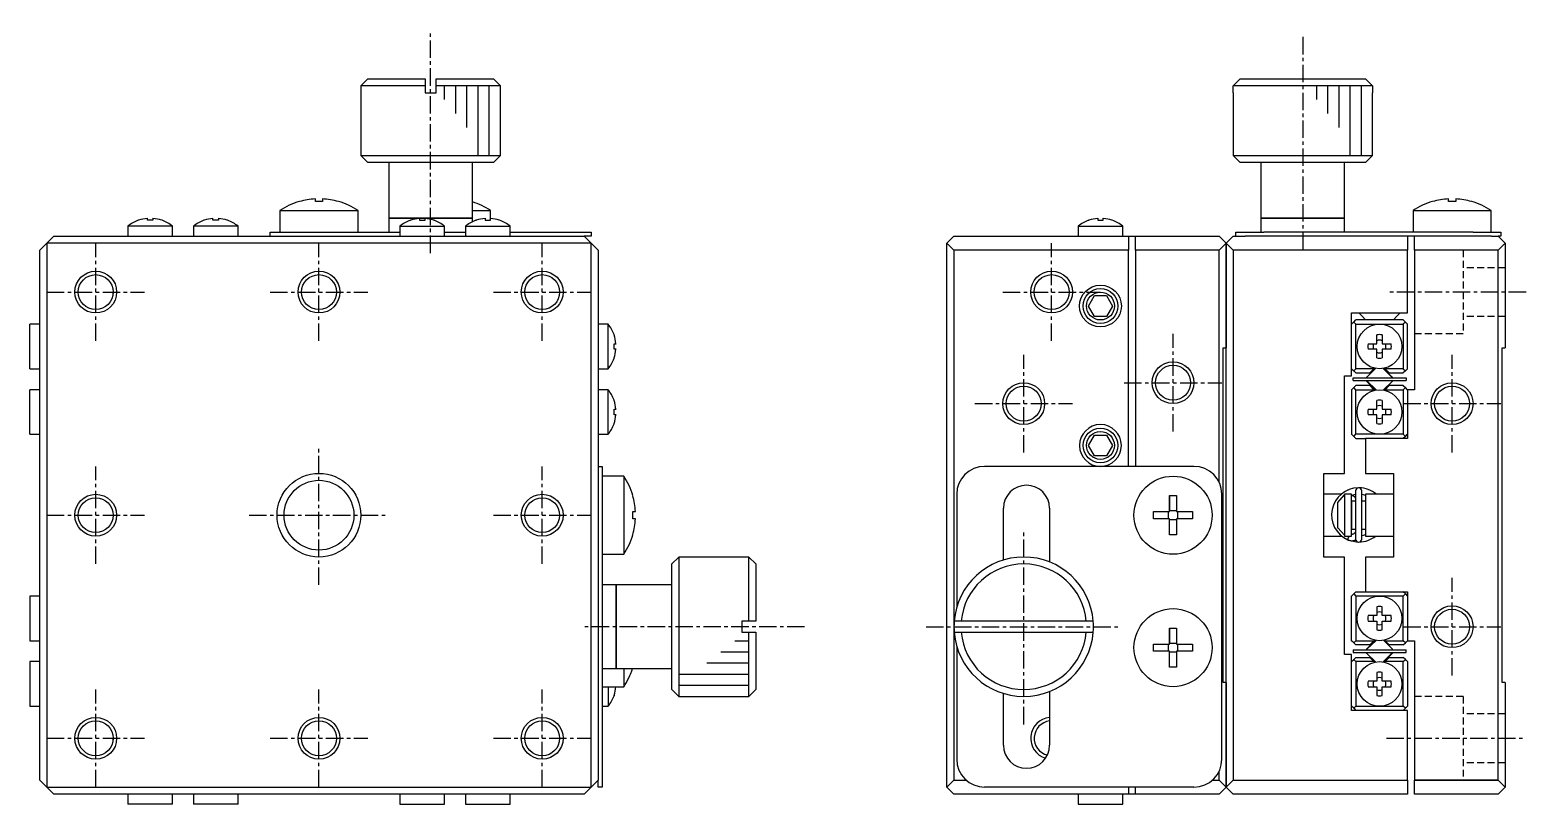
# Model space of a CAD drawing. Extents: x 10 to 303, y 10 to 194.
# Drawn here: x 128.8 to 236, y 86.3 to 141.8 of the extents above; entities that cross this region are included whole.
import ezdxf

# ---------------------------------------------------------------- set-up
doc = ezdxf.new("R2010")
doc.units = 0
doc.linetypes.add('CENTER', pattern=[2, 1.25, -0.25, 0.25, -0.25])
doc.linetypes.add('DASHED', pattern=[0.75, 0.5, -0.25])
doc.layers.get('0').update_dxf_attribs({"linetype": 'CONTINUOUS'})
doc.layers.add('CENTER', color=1, linetype='CENTER')

msp = doc.modelspace()

# ---------------------------------------------------------------- linework, layer by layer
at = {"color": 7, "linetype": 'CONTINUOUS'}
for p, q in [((152.99, 138.29), (152.49, 137.79)), ((157.09, 137.79), (152.49, 137.79)), ((152.49, 137.79), (152.49, 132.79)), ((152.99, 138.29), (157.09, 138.29)), ((152.99, 138.29), (157.09, 138.29)), ((157.09, 138.29), (157.09, 137.79)), ((157.09, 137.79), (157.09, 137.29)), ((157.09, 137.29), (157.89, 137.29)), ((157.09, 137.29), (157.89, 137.29)), ((157.89, 138.29), (161.99, 138.29)), ((157.89, 138.29), (161.99, 138.29)), ((157.89, 137.79), (157.89, 138.29)), ((162.49, 137.79), (157.89, 137.79)), ((157.89, 137.29), (157.89, 137.79)), ((162.49, 137.79), (161.99, 138.29)), ((162.49, 132.79), (162.49, 137.79)), ((215, 137.29), (215.02, 137.29)), ((215, 137.29), (215, 132.79)), ((215.02, 137.79), (215.52, 138.29)), ((215.02, 137.29), (215.02, 137.79)), ((224.99, 137.79), (215.02, 137.79)), ((215.52, 138.29), (224.49, 138.29)), ((224.49, 138.29), (224.99, 137.79)), ((224.99, 137.79), (224.99, 137.29)), ((224.99, 137.29), (225, 137.29)), ((225, 132.79), (225, 137.29)), ((152.49, 132.79), (162.49, 132.79)), ((152.49, 132.79), (152.99, 132.29)), ((161.99, 132.29), (152.99, 132.29)), ((154.49, 132.29), (154.49, 128.29)), ((160.49, 128.29), (160.49, 132.29)), ((161.99, 132.29), (162.49, 132.79)), ((215, 132.79), (225, 132.79)), ((215, 132.79), (215.5, 132.29)), ((224.5, 132.29), (215.5, 132.29)), ((217, 132.29), (217, 128.29)), ((223, 128.29), (223, 132.29)), ((224.5, 132.29), (225, 132.79)), ((146.69, 128.83), (152.29, 128.83)), ((146.69, 128.83), (146.69, 127.29)), ((148.1, 129.49), (148.09, 129.49)), ((148.1, 129.49), (148.09, 129.49)), ((149.23, 129.49), (149.23, 129.68)), ((149.75, 129.49), (149.23, 129.49)), ((149.75, 129.68), (149.75, 129.49)), ((150.9, 129.49), (150.89, 129.49)), ((150.9, 129.49), (150.89, 129.49)), ((152.29, 127.29), (152.29, 128.83)), ((160.49, 128.83), (161.79, 128.83)), ((161.79, 128.28), (161.79, 128.83)), ((227.9, 128.83), (233.5, 128.83)), ((227.9, 128.83), (227.9, 127.29)), ((229.3, 129.49), (229.3, 129.49)), ((230.44, 129.49), (230.44, 129.68)), ((230.96, 129.49), (230.44, 129.49)), ((230.96, 129.68), (230.96, 129.49)), ((232.11, 129.49), (232.1, 129.49)), ((233.5, 127.29), (233.5, 128.83)), ((137.39, 127.71), (135.79, 127.71)), ((135.79, 127.71), (135.79, 126.99)), ((136.57, 128.14), (136.54, 128.14)), ((137.19, 128.14), (137.19, 128.28)), ((137.59, 128.14), (137.19, 128.14)), ((138.99, 127.71), (137.39, 127.71)), ((137.59, 128.28), (137.59, 128.14)), ((138.24, 128.14), (138.22, 128.14)), ((138.99, 126.99), (138.99, 127.71)), ((143.69, 127.71), (140.49, 127.71)), ((140.49, 127.71), (140.49, 126.99)), ((141.27, 128.14), (141.24, 128.14)), ((141.89, 128.14), (141.89, 128.28)), ((142.29, 128.14), (141.89, 128.14)), ((142.29, 128.28), (142.29, 128.14)), ((142.94, 128.14), (142.92, 128.14)), ((143.69, 126.99), (143.69, 127.71)), ((154.49, 128.29), (156.64, 128.29)), ((160.49, 128.29), (154.49, 128.29)), ((154.49, 128.29), (154.49, 127.29)), ((155.29, 127.71), (158.49, 127.71)), ((155.29, 127.71), (155.29, 126.99)), ((156.04, 128.14), (156.07, 128.14)), ((156.64, 128.29), (157.1, 128.29)), ((156.69, 128.28), (156.69, 128.14)), ((156.69, 128.14), (157.09, 128.14)), ((157.09, 128.14), (157.09, 128.28)), ((157.1, 128.29), (160.49, 128.29)), ((157.72, 128.14), (157.74, 128.14)), ((158.49, 126.99), (158.49, 127.71)), ((159.99, 127.71), (161.59, 127.71)), ((159.99, 127.71), (159.99, 126.99)), ((160.49, 128.04), (160.49, 128.29)), ((160.74, 128.14), (160.77, 128.14)), ((161.39, 128.28), (161.39, 128.14)), ((161.39, 128.14), (161.79, 128.14)), ((161.59, 127.71), (163.19, 127.71)), ((161.79, 128.14), (161.79, 128.28)), ((162.42, 128.14), (162.44, 128.14)), ((163.19, 126.99), (163.19, 127.71)), ((203.9, 127.71), (207.1, 127.71)), ((203.9, 127.71), (203.9, 126.99)), ((204.65, 128.14), (204.68, 128.14)), ((205.3, 128.28), (205.3, 128.14)), ((205.3, 128.14), (205.7, 128.14)), ((205.7, 128.14), (205.7, 128.28)), ((206.33, 128.14), (206.35, 128.14)), ((207.1, 126.99), (207.1, 127.71)), ((217, 128.29), (223, 128.29)), ((223, 128.29), (217, 128.29)), ((217, 128.29), (217, 127.29)), ((223, 127.29), (223, 128.29)), ((129.99, 126.49), (130.49, 126.99)), ((130.49, 126.99), (168.49, 126.99)), ((145.99, 126.99), (145.99, 127.29)), ((145.99, 127.29), (147.99, 127.29)), ((147.99, 127.29), (155.29, 127.29)), ((158.49, 127.29), (159.99, 127.29)), ((163.19, 127.29), (166.99, 127.29)), ((166.99, 127.29), (168.99, 127.29)), ((168.49, 126.99), (168.99, 126.49)), ((168.99, 126.99), (168.49, 126.99)), ((168.99, 127.29), (168.99, 126.99)), ((195, 126.99), (194.5, 126.49)), ((195, 126.99), (207.5, 126.99)), ((207.5, 126.99), (207.5, 125.99)), ((207.5, 126.99), (208, 126.99)), ((208, 126.99), (214, 126.99)), ((208, 125.99), (208, 126.99)), ((214, 126.99), (214.5, 126.49)), ((215, 126.99), (214.5, 126.49)), ((215, 126.99), (215.88, 126.99)), ((215.2, 126.99), (215.2, 127.29)), ((215.2, 127.29), (217.2, 127.29)), ((217.2, 126.99), (215.88, 126.99)), ((232.2, 127.29), (217.2, 127.29)), ((232.2, 126.99), (217.2, 126.99)), ((227.5, 126.99), (227.5, 125.99)), ((228, 125.99), (228, 126.99)), ((232.2, 127.29), (234.2, 127.29)), ((233.53, 126.99), (232.2, 126.99)), ((233.53, 126.99), (234, 126.99)), ((234.2, 126.99), (234, 126.99)), ((234, 126.99), (234.5, 126.49)), ((234.2, 127.29), (234.2, 126.99)), ((129.49, 125.99), (129.99, 126.49)), ((129.49, 87.99), (129.49, 125.99)), ((168.99, 126.49), (129.99, 126.49)), ((129.99, 126.49), (129.99, 87.49)), ((168.99, 87.49), (168.99, 126.49)), ((168.99, 126.49), (169.49, 125.99)), ((169.49, 125.99), (169.49, 87.99)), ((194.5, 87.49), (194.5, 126.49)), ((194.5, 126.49), (195, 125.99)), ((195, 125.99), (195, 98.99)), ((207.5, 125.99), (195, 125.99)), ((207.5, 110.49), (207.5, 125.99)), ((214, 125.99), (208, 125.99)), ((208, 125.99), (208, 110.49)), ((214.5, 126.49), (214, 125.99)), ((214, 109.36), (214, 125.99)), ((214.5, 126.49), (214.5, 118.99)), ((214.5, 118.99), (214.5, 126.49)), ((214.5, 126.49), (215, 125.99)), ((215, 125.99), (215, 87.99)), ((227.5, 125.99), (215, 125.99)), ((227.5, 121.49), (227.5, 125.99)), ((228, 125.99), (228, 115.99)), ((234, 125.99), (228, 125.99)), ((234, 125.99), (228, 125.99)), ((234.5, 126.49), (234, 125.99)), ((234, 87.99), (234, 125.99)), ((234.5, 126.49), (234.5, 118.99)), ((204.64, 121.99), (205.07, 122.74)), ((205.07, 122.74), (205.94, 122.74)), ((205.94, 122.74), (206.37, 121.99)), ((205.07, 121.24), (204.64, 121.99)), ((205.94, 121.24), (205.07, 121.24)), ((206.37, 121.99), (205.94, 121.24)), ((223.5, 121.49), (227.5, 121.49)), ((223.5, 116.99), (223.5, 121.49)), ((224.02, 121.49), (224.25, 121.26)), ((224.25, 121.26), (224.5, 121.01)), ((226.5, 121.01), (226.75, 121.26)), ((226.75, 121.26), (226.98, 121.49)), ((128.77, 119.09), (128.77, 120.69)), ((129.49, 120.69), (128.77, 120.69)), ((170.22, 120.69), (169.49, 120.69)), ((170.22, 119.09), (170.22, 120.69)), ((223.65, 120.84), (223.5, 120.69)), ((223.65, 120.84), (223.8, 120.99)), ((223.8, 120.69), (223.65, 120.84)), ((227.2, 120.99), (223.8, 120.99)), ((223.8, 117.49), (223.8, 120.69)), ((223.8, 120.69), (225.5, 120.69)), ((225.5, 121.01), (224.5, 121.01)), ((226.5, 121.01), (225.5, 121.01)), ((225.5, 120.69), (227.2, 120.69)), ((227.2, 120.99), (227.35, 120.84)), ((227.35, 120.84), (227.2, 120.69)), ((227.2, 120.69), (227.2, 117.49)), ((227.5, 120.69), (227.35, 120.84)), ((227.5, 117.49), (227.5, 120.69)), ((128.77, 117.49), (128.77, 119.09)), ((170.22, 117.49), (170.22, 119.09)), ((170.65, 119.92), (170.65, 119.94)), ((170.65, 119.29), (170.78, 119.29)), ((170.65, 118.89), (170.65, 119.29)), ((224.68, 119.29), (225.3, 119.29)), ((225.3, 119.29), (225.3, 119.92)), ((225.7, 119.92), (225.7, 119.29)), ((225.7, 119.29), (226.33, 119.29)), ((170.78, 118.89), (170.65, 118.89)), ((170.65, 118.24), (170.65, 118.27)), ((214.3, 118.99), (214.5, 118.99)), ((214.3, 94.99), (214.3, 118.99)), ((214.5, 94.99), (214.5, 118.99)), ((225.3, 118.89), (224.68, 118.89)), ((225.3, 118.27), (225.3, 118.89)), ((225.7, 118.89), (225.7, 118.27)), ((226.33, 118.89), (225.7, 118.89)), ((234.3, 118.99), (234.5, 118.99)), ((234.3, 94.99), (234.3, 118.99)), ((128.77, 117.49), (129.49, 117.49)), ((169.49, 117.49), (170.22, 117.49)), ((223, 116.99), (223.5, 116.99)), ((223, 109.99), (223, 116.99)), ((223.5, 117.49), (223.65, 117.34)), ((223.65, 117.34), (223.8, 117.49)), ((223.8, 117.19), (223.65, 117.34)), ((225.1, 117.49), (223.8, 117.49)), ((223.8, 117.19), (224.8, 117.19)), ((225.22, 117.52), (224.6, 116.9)), ((225.1, 117.49), (224.8, 117.19)), ((225.14, 117.53), (225.1, 117.49)), ((226.02, 117.25), (225.76, 117.51)), ((226.4, 116.9), (225.79, 117.52)), ((225.9, 117.49), (225.86, 117.53)), ((227.2, 117.49), (225.9, 117.49)), ((226.2, 117.19), (225.9, 117.49)), ((226.4, 116.87), (226.02, 117.25)), ((226.2, 117.19), (227.2, 117.19)), ((227.2, 117.49), (227.35, 117.34)), ((227.35, 117.34), (227.2, 117.19)), ((227.35, 117.34), (227.5, 117.49)), ((128.77, 112.79), (128.77, 115.99)), ((129.49, 115.99), (128.77, 115.99)), ((170.22, 115.99), (169.49, 115.99)), ((170.22, 112.79), (170.22, 115.99)), ((223.65, 116.14), (223.5, 115.99)), ((223.5, 115.99), (223.5, 112.79)), ((223.6, 116.84), (227.4, 116.84)), ((223.6, 116.64), (223.6, 116.84)), ((223.6, 116.64), (227.4, 116.64)), ((223.65, 116.14), (223.8, 116.29)), ((223.8, 115.99), (223.65, 116.14)), ((224.8, 116.29), (223.8, 116.29)), ((223.8, 112.79), (223.8, 115.99)), ((223.8, 115.99), (225.1, 115.99)), ((224.6, 116.62), (225.25, 115.97)), ((224.6, 116.58), (225.22, 115.97)), ((224.8, 116.29), (225.1, 115.99)), ((225.1, 115.99), (225.14, 115.95)), ((225.79, 115.97), (226.4, 116.58)), ((225.86, 115.95), (225.9, 115.99)), ((225.9, 115.99), (226.2, 116.29)), ((225.9, 115.99), (227.2, 115.99)), ((227.2, 116.29), (226.2, 116.29)), ((227.2, 116.29), (227.35, 116.14)), ((227.35, 116.14), (227.2, 115.99)), ((227.2, 115.99), (227.2, 112.79)), ((227.5, 115.99), (227.35, 116.14)), ((227.4, 116.84), (227.4, 116.64)), ((227.5, 115.99), (227.5, 112.49)), ((228, 115.99), (227.5, 115.99)), ((170.65, 115.22), (170.65, 115.24)), ((225.3, 114.59), (225.3, 115.22)), ((225.7, 115.22), (225.7, 114.59)), ((170.65, 114.59), (170.78, 114.59)), ((170.65, 114.19), (170.65, 114.59)), ((170.78, 114.19), (170.65, 114.19)), ((224.68, 114.59), (225.3, 114.59)), ((225.3, 114.19), (224.68, 114.19)), ((225.3, 113.57), (225.3, 114.19)), ((225.7, 114.59), (226.33, 114.59)), ((225.7, 114.19), (225.7, 113.57)), ((226.33, 114.19), (225.7, 114.19)), ((128.77, 112.79), (129.49, 112.79)), ((169.49, 112.79), (170.22, 112.79)), ((170.65, 113.54), (170.65, 113.57)), ((204.64, 111.99), (205.07, 112.74)), ((205.07, 112.74), (205.94, 112.74)), ((205.94, 112.74), (206.37, 111.99)), ((223.5, 112.79), (223.65, 112.64)), ((223.65, 112.64), (223.8, 112.79)), ((223.8, 112.49), (223.65, 112.64)), ((225.5, 112.79), (223.8, 112.79)), ((227.2, 112.79), (225.5, 112.79)), ((227.2, 112.79), (227.35, 112.64)), ((227.35, 112.64), (227.2, 112.49)), ((227.35, 112.64), (227.5, 112.79)), ((205.07, 111.24), (204.64, 111.99)), ((206.37, 111.99), (205.94, 111.24)), ((223.8, 112.49), (224.5, 112.49)), ((227.5, 112.49), (224.5, 112.49)), ((224.5, 112.49), (224.5, 109.99)), ((169.49, 110.49), (169.79, 110.49)), ((169.79, 110.49), (169.79, 108.49)), ((212.2, 110.49), (197.2, 110.49)), ((205.94, 111.24), (205.07, 111.24)), ((171.34, 109.79), (169.79, 109.79)), ((171.34, 109.79), (171.34, 104.19)), ((221.5, 109.99), (223, 109.99)), ((221.5, 103.99), (221.5, 109.99)), ((224.5, 109.99), (226.5, 109.99)), ((226.5, 109.99), (226.5, 108.07)), ((169.79, 108.49), (169.79, 89.49)), ((171.99, 108.39), (171.99, 108.39)), ((171.99, 108.39), (171.99, 108.39)), ((195.2, 108.49), (195.2, 100.39)), ((210.44, 108.39), (210.96, 108.39)), ((210.44, 107.25), (210.44, 108.39)), ((210.44, 108.39), (210.44, 107.32)), ((210.96, 108.39), (210.96, 107.25)), ((214.2, 89.49), (214.2, 108.49)), ((222.74, 108.49), (221.5, 108.49)), ((222.5, 107.91), (223, 108.44)), ((223, 108.49), (223, 108.44)), ((223.5, 108.49), (223, 108.49)), ((223, 108.44), (223, 105.55)), ((223.23, 108.79), (223.21, 108.79)), ((223.22, 108.79), (223.22, 108.79)), ((223.29, 108.82), (223.23, 108.79)), ((223.5, 105.49), (223.5, 108.49)), ((223.5, 107.99), (223.5, 108.49)), ((223.5, 108.42), (223.78, 108.49)), ((223.5, 108.4), (223.51, 108.4)), ((223.51, 108.4), (223.53, 108.4)), ((223.53, 108.4), (223.54, 108.4)), ((223.54, 108.4), (223.55, 108.4)), ((223.55, 108.4), (223.57, 108.4)), ((223.57, 108.4), (223.58, 108.4)), ((223.58, 108.4), (223.59, 108.39)), ((223.59, 108.39), (223.61, 108.39)), ((223.61, 108.39), (223.62, 108.38)), ((223.62, 108.38), (223.63, 108.38)), ((223.63, 108.38), (223.64, 108.37)), ((223.64, 108.37), (223.65, 108.36)), ((223.65, 108.36), (223.67, 108.36)), ((223.67, 108.36), (223.68, 108.35)), ((223.68, 108.35), (223.69, 108.34)), ((223.69, 108.34), (223.7, 108.33)), ((223.7, 108.33), (223.71, 108.32)), ((223.71, 108.32), (223.72, 108.31)), ((223.72, 108.31), (223.72, 108.3)), ((223.78, 108.73), (223.78, 105.28)), ((224.23, 105.28), (224.23, 108.73)), ((224.23, 108.49), (224.5, 108.42)), ((224.5, 108.49), (224.5, 105.49)), ((226.5, 108.49), (224.5, 108.49)), ((171.99, 107.25), (172.18, 107.25)), ((171.99, 106.73), (171.99, 107.25)), ((198.55, 103.78), (198.55, 107.49)), ((201.85, 107.49), (201.85, 103.64)), ((209.3, 107.25), (210.44, 107.25)), ((209.3, 106.73), (209.3, 107.25)), ((210.37, 106.73), (210.37, 107.25)), ((210.44, 107.25), (210.44, 107.32)), ((210.44, 107.32), (210.96, 107.32)), ((210.96, 107.25), (212.1, 107.25)), ((211.03, 107.25), (211.03, 106.73)), ((212.1, 107.25), (212.1, 106.73)), ((222.5, 106.08), (222.5, 107.91)), ((223.5, 105.99), (223.5, 107.99)), ((223.5, 107.99), (223.5, 105.99)), ((223.78, 107.99), (223.5, 107.99)), ((223.72, 108.3), (223.73, 108.29)), ((223.73, 108.29), (223.74, 108.28)), ((223.74, 108.28), (223.75, 108.27)), ((223.75, 108.27), (223.75, 108.25)), ((223.75, 108.25), (223.76, 108.24)), ((223.76, 108.24), (223.76, 108.23)), ((223.76, 108.23), (223.77, 108.22)), ((223.77, 108.22), (223.77, 108.2)), ((223.77, 108.2), (223.78, 108.19)), ((223.78, 108.19), (223.78, 108.18)), ((223.78, 108.18), (223.78, 108.16)), ((223.78, 108.16), (223.78, 108.15)), ((223.78, 108.15), (223.78, 108.14)), ((223.78, 108.14), (223.78, 108.13)), ((224.5, 107.99), (224.23, 107.99)), ((226.5, 108.07), (226.5, 105.92)), ((172.18, 106.73), (171.99, 106.73)), ((210.44, 106.73), (209.3, 106.73)), ((210.44, 105.59), (210.44, 106.73)), ((210.44, 106.66), (210.44, 106.73)), ((210.44, 105.59), (210.44, 106.66)), ((210.96, 106.66), (210.44, 106.66)), ((210.96, 106.73), (210.96, 105.59)), ((212.1, 106.73), (210.96, 106.73)), ((171.99, 105.59), (171.99, 105.59)), ((171.99, 105.59), (171.99, 105.59)), ((210.96, 105.59), (210.44, 105.59)), ((221.5, 105.49), (222.78, 105.49)), ((223, 105.55), (222.5, 106.08)), ((222.5, 106.07), (222.5, 106.08)), ((222.78, 105.49), (222.78, 105.49)), ((222.78, 105.49), (222.78, 105.49)), ((223, 105.55), (223, 105.49)), ((223, 105.49), (223.5, 105.49)), ((223.19, 105.24), (223.22, 105.22)), ((223.22, 105.23), (223.3, 105.49)), ((223.23, 105.26), (223.22, 105.25)), ((223.22, 105.25), (223.22, 105.25)), ((223.22, 105.25), (223.22, 105.24)), ((223.22, 105.24), (223.22, 105.23)), ((223.22, 105.23), (223.22, 105.22)), ((223.22, 105.23), (223.22, 105.23)), ((223.22, 105.22), (223.23, 105.22)), ((223.24, 105.3), (223.23, 105.29)), ((223.23, 105.29), (223.23, 105.28)), ((223.23, 105.28), (223.23, 105.26)), ((223.23, 105.22), (223.23, 105.22)), ((223.23, 105.22), (223.26, 105.21)), ((223.25, 105.34), (223.24, 105.33)), ((223.24, 105.33), (223.24, 105.31)), ((223.24, 105.31), (223.24, 105.3)), ((223.26, 105.36), (223.25, 105.34)), ((223.27, 105.39), (223.26, 105.38)), ((223.26, 105.38), (223.26, 105.36)), ((223.26, 105.21), (223.29, 105.2)), ((223.28, 105.43), (223.27, 105.41)), ((223.27, 105.41), (223.27, 105.39)), ((223.29, 105.44), (223.28, 105.43)), ((223.28, 105.2), (223.98, 105.06)), ((223.3, 105.46), (223.29, 105.44)), ((223.29, 105.2), (223.33, 105.19)), ((223.31, 105.49), (223.3, 105.48)), ((223.3, 105.48), (223.3, 105.46)), ((223.33, 105.19), (223.36, 105.18)), ((223.36, 105.18), (223.4, 105.17)), ((223.4, 105.17), (223.43, 105.17)), ((223.43, 105.17), (223.47, 105.16)), ((223.47, 105.16), (223.5, 105.16)), ((223.5, 105.49), (223.5, 105.99)), ((223.5, 105.99), (223.78, 105.99)), ((223.51, 105.61), (223.5, 105.61)), ((223.5, 105.16), (223.54, 105.16)), ((223.52, 105.61), (223.51, 105.61)), ((223.54, 105.61), (223.52, 105.61)), ((223.55, 105.61), (223.54, 105.61)), ((223.54, 105.16), (223.57, 105.16)), ((223.56, 105.62), (223.55, 105.61)), ((223.58, 105.62), (223.56, 105.62)), ((223.57, 105.16), (223.61, 105.17)), ((223.59, 105.62), (223.58, 105.62)), ((223.6, 105.63), (223.59, 105.62)), ((223.61, 105.63), (223.6, 105.63)), ((223.63, 105.64), (223.61, 105.63)), ((223.61, 105.17), (223.64, 105.17)), ((223.64, 105.64), (223.63, 105.64)), ((223.65, 105.65), (223.64, 105.64)), ((223.64, 105.17), (223.68, 105.18)), ((223.66, 105.66), (223.65, 105.65)), ((223.67, 105.67), (223.66, 105.66)), ((223.68, 105.67), (223.67, 105.67)), ((223.69, 105.68), (223.68, 105.67)), ((223.68, 105.18), (223.71, 105.19)), ((223.7, 105.69), (223.69, 105.68)), ((223.71, 105.7), (223.7, 105.69)), ((223.72, 105.71), (223.71, 105.7)), ((223.71, 105.19), (223.75, 105.2)), ((223.73, 105.72), (223.72, 105.71)), ((223.74, 105.73), (223.73, 105.72)), ((223.75, 105.76), (223.74, 105.75)), ((223.74, 105.75), (223.74, 105.73)), ((223.76, 105.77), (223.75, 105.76)), ((223.75, 105.2), (223.78, 105.21)), ((223.77, 105.79), (223.76, 105.78)), ((223.76, 105.78), (223.76, 105.77)), ((223.78, 105.83), (223.77, 105.82)), ((223.77, 105.82), (223.77, 105.81)), ((223.77, 105.81), (223.77, 105.79)), ((223.78, 105.89), (223.78, 105.87)), ((223.78, 105.87), (223.78, 105.86)), ((223.78, 105.86), (223.78, 105.85)), ((223.78, 105.85), (223.78, 105.83)), ((223.78, 105.21), (223.79, 105.22)), ((224.23, 105.99), (224.5, 105.99)), ((224.5, 105.59), (224.23, 105.52)), ((224.5, 105.49), (226.5, 105.49)), ((226.5, 105.92), (226.5, 103.99)), ((169.79, 104.19), (171.34, 104.19)), ((175.29, 103.99), (174.79, 103.49)), ((174.79, 94.49), (174.79, 103.49)), ((175.29, 103.99), (175.29, 93.99)), ((180.29, 103.99), (175.29, 103.99)), ((180.29, 99.39), (180.29, 103.99)), ((180.79, 103.49), (180.29, 103.99)), ((180.79, 103.49), (180.79, 99.39)), ((180.79, 103.49), (180.79, 99.39)), ((223, 103.99), (221.5, 103.99)), ((223, 96.99), (223, 103.99)), ((224.5, 103.99), (224.5, 101.49)), ((226.5, 103.99), (224.5, 103.99)), ((170.79, 101.99), (169.79, 101.99)), ((170.79, 101.99), (170.79, 95.99)), ((170.79, 95.99), (170.79, 101.99)), ((174.79, 101.99), (170.79, 101.99)), ((128.77, 101.19), (128.77, 97.99)), ((129.49, 101.19), (128.77, 101.19)), ((223.5, 101.19), (223.65, 101.34)), ((223.5, 97.99), (223.5, 101.19)), ((223.8, 101.49), (223.65, 101.34)), ((223.65, 101.34), (223.8, 101.19)), ((223.8, 101.49), (224.5, 101.49)), ((223.8, 101.19), (223.8, 97.99)), ((225.5, 101.19), (223.8, 101.19)), ((224.5, 101.49), (227.5, 101.49)), ((227.2, 101.19), (225.5, 101.19)), ((227.35, 101.34), (227.2, 101.49)), ((227.2, 101.19), (227.35, 101.34)), ((227.2, 97.99), (227.2, 101.19)), ((227.35, 101.34), (227.5, 101.19)), ((227.5, 101.49), (227.5, 97.99)), ((225.3, 99.79), (224.68, 99.79)), ((225.3, 100.42), (225.3, 99.79)), ((225.7, 99.79), (225.7, 100.42)), ((226.33, 99.79), (225.7, 99.79)), ((179.79, 99.39), (179.79, 98.59)), ((180.29, 99.39), (179.79, 99.39)), ((179.79, 99.39), (179.79, 98.59)), ((180.79, 99.39), (180.29, 99.39)), ((195, 98.99), (195, 87.99)), ((195.52, 99.39), (195.02, 99.39)), ((204.49, 99.39), (195.52, 99.39)), ((204.99, 99.39), (204.49, 99.39)), ((210.44, 98.89), (210.96, 98.89)), ((210.44, 97.75), (210.44, 98.89)), ((210.44, 98.89), (210.44, 97.82)), ((210.96, 98.89), (210.96, 97.75)), ((224.68, 99.39), (225.3, 99.39)), ((225.3, 99.39), (225.3, 98.77)), ((225.7, 98.77), (225.7, 99.39)), ((225.7, 99.39), (226.33, 99.39)), ((128.77, 97.99), (129.49, 97.99)), ((179.79, 98.59), (180.29, 98.59)), ((180.29, 93.99), (180.29, 98.59)), ((180.29, 98.59), (180.79, 98.59)), ((180.79, 98.59), (180.79, 94.49)), ((180.79, 98.59), (180.79, 94.49)), ((195.02, 98.59), (195.52, 98.59)), ((195.2, 97.59), (195.2, 89.49)), ((195.52, 98.59), (204.49, 98.59)), ((204.49, 98.59), (204.99, 98.59)), ((209.3, 97.75), (210.44, 97.75)), ((209.3, 97.23), (209.3, 97.75)), ((210.37, 97.23), (210.37, 97.75)), ((210.44, 97.75), (210.44, 97.82)), ((210.44, 97.82), (210.96, 97.82)), ((210.96, 97.75), (212.1, 97.75)), ((211.03, 97.75), (211.03, 97.23)), ((212.1, 97.75), (212.1, 97.23)), ((223.65, 97.84), (223.5, 97.99)), ((223.8, 97.99), (223.65, 97.84)), ((223.65, 97.84), (223.8, 97.69)), ((223.8, 97.99), (225.1, 97.99)), ((224.8, 97.69), (223.8, 97.69)), ((225.22, 98.02), (224.6, 97.4)), ((224.6, 97.37), (225.25, 98.01)), ((224.8, 97.69), (225.1, 97.99)), ((225.1, 97.99), (225.14, 98.03)), ((226.4, 97.4), (225.79, 98.02)), ((225.86, 98.03), (225.9, 97.99)), ((225.9, 97.99), (227.2, 97.99)), ((225.9, 97.99), (226.2, 97.69)), ((227.2, 97.69), (226.2, 97.69)), ((227.35, 97.84), (227.2, 97.99)), ((227.2, 97.69), (227.35, 97.84)), ((227.5, 97.99), (227.35, 97.84)), ((227.5, 97.99), (228, 97.99)), ((228, 97.99), (228, 87.99)), ((210.44, 97.23), (209.3, 97.23)), ((210.44, 96.09), (210.44, 97.23)), ((210.44, 97.16), (210.44, 97.23)), ((210.44, 96.09), (210.44, 97.16)), ((210.96, 97.16), (210.44, 97.16)), ((210.96, 97.23), (210.96, 96.09)), ((212.1, 97.23), (210.96, 97.23)), ((223.5, 96.99), (223, 96.99)), ((223.5, 92.99), (223.5, 96.99)), ((223.5, 96.49), (223.65, 96.64)), ((223.6, 97.34), (227.4, 97.34)), ((223.6, 97.34), (223.6, 97.14)), ((223.6, 97.14), (227.4, 97.14)), ((223.8, 96.79), (223.65, 96.64)), ((223.65, 96.64), (223.8, 96.49)), ((223.8, 96.79), (224.8, 96.79)), ((224.6, 97.08), (225.22, 96.47)), ((225.1, 96.49), (224.8, 96.79)), ((226.02, 96.73), (225.76, 96.47)), ((225.79, 96.47), (226.4, 97.08)), ((226.2, 96.79), (225.9, 96.49)), ((226.4, 97.12), (226.02, 96.73)), ((226.2, 96.79), (227.2, 96.79)), ((227.35, 96.64), (227.2, 96.79)), ((227.2, 96.49), (227.35, 96.64)), ((227.35, 96.64), (227.5, 96.49)), ((227.4, 97.14), (227.4, 97.34)), ((128.77, 96.49), (128.77, 94.89)), ((129.49, 96.49), (128.77, 96.49)), ((169.79, 95.99), (170.79, 95.99)), ((170.79, 95.99), (174.79, 95.99)), ((171.34, 95.99), (171.34, 94.69)), ((210.96, 96.09), (210.44, 96.09)), ((223.8, 96.49), (223.8, 93.29)), ((225.1, 96.49), (223.8, 96.49)), ((225.14, 96.45), (225.1, 96.49)), ((225.3, 95.72), (225.3, 95.09)), ((225.7, 95.09), (225.7, 95.72)), ((225.9, 96.49), (225.86, 96.45)), ((227.2, 96.49), (225.9, 96.49)), ((227.2, 93.29), (227.2, 96.49)), ((227.5, 96.49), (227.5, 93.29)), ((128.77, 94.89), (128.77, 93.29)), ((169.79, 94.69), (171.34, 94.69)), ((170.22, 94.69), (170.22, 93.29)), ((174.79, 94.49), (175.29, 93.99)), ((180.29, 93.99), (180.79, 94.49)), ((214.5, 94.99), (214.3, 94.99)), ((214.5, 94.99), (214.5, 87.49)), ((214.5, 87.49), (214.5, 94.99)), ((225.3, 95.09), (224.68, 95.09)), ((224.68, 94.69), (225.3, 94.69)), ((225.3, 94.69), (225.3, 94.07)), ((226.33, 95.09), (225.7, 95.09)), ((225.7, 94.07), (225.7, 94.69)), ((225.7, 94.69), (226.33, 94.69)), ((234.5, 94.99), (234.3, 94.99)), ((234.5, 94.99), (234.5, 87.49)), ((128.77, 93.29), (129.49, 93.29)), ((169.79, 93.29), (170.22, 93.29)), ((170.65, 94.07), (170.65, 94.04)), ((175.29, 93.99), (180.29, 93.99)), ((198.55, 90.49), (198.55, 94.21)), ((201.85, 94.35), (201.85, 90.49)), ((223.65, 93.14), (223.5, 93.29)), ((223.8, 93.29), (223.65, 93.14)), ((223.8, 93.29), (225.5, 93.29)), ((225.5, 93.29), (227.2, 93.29)), ((227.35, 93.14), (227.2, 93.29)), ((227.5, 93.29), (227.35, 93.14)), ((227.5, 92.99), (223.5, 92.99)), ((223.65, 93.14), (223.8, 92.99)), ((227.2, 92.99), (227.35, 93.14)), ((227.5, 87.99), (227.5, 92.99)), ((169.79, 89.49), (169.79, 87.49)), ((129.99, 87.49), (129.49, 87.99)), ((169.49, 87.99), (168.99, 87.49)), ((169.49, 87.49), (169.49, 87.99)), ((195, 87.99), (194.5, 87.49)), ((195, 87.99), (195.88, 87.99)), ((213.53, 87.99), (214, 87.99)), ((214, 87.99), (214, 88.62)), ((214, 87.99), (214.5, 87.49)), ((215, 87.99), (214.5, 87.49)), ((215, 87.99), (227.5, 87.99)), ((227.5, 87.99), (227.5, 86.99)), ((228, 87.99), (234, 87.99)), ((228, 86.99), (228, 87.99)), ((234, 87.99), (228, 87.99)), ((234, 87.99), (234.5, 87.49)), ((130.49, 86.99), (129.99, 87.49)), ((129.99, 87.49), (168.99, 87.49)), ((168.49, 86.99), (130.49, 86.99)), ((135.79, 86.99), (135.79, 86.27)), ((138.99, 86.27), (138.99, 86.99)), ((140.49, 86.99), (140.49, 86.27)), ((143.69, 86.27), (143.69, 86.99)), ((155.29, 86.99), (155.29, 86.27)), ((158.49, 86.27), (158.49, 86.99)), ((159.99, 86.99), (159.99, 86.27)), ((163.19, 86.27), (163.19, 86.99)), ((168.99, 87.49), (168.49, 86.99)), ((169.79, 87.49), (169.49, 87.49)), ((194.5, 87.49), (195, 86.99)), ((207.5, 86.99), (195, 86.99)), ((212.2, 87.49), (197.2, 87.49)), ((203.9, 86.99), (203.9, 86.27)), ((207.1, 86.27), (207.1, 86.99)), ((207.5, 87.49), (207.5, 86.99)), ((208, 86.99), (207.5, 86.99)), ((208, 86.99), (208, 87.49)), ((214, 86.99), (208, 86.99)), ((214.5, 87.49), (214, 86.99)), ((214.5, 87.49), (215, 86.99)), ((227.5, 86.99), (215, 86.99)), ((234, 86.99), (228, 86.99)), ((234.5, 87.49), (234, 86.99)), ((137.39, 86.27), (135.79, 86.27)), ((138.99, 86.27), (137.39, 86.27)), ((143.69, 86.27), (140.49, 86.27)), ((155.29, 86.27), (158.49, 86.27)), ((159.99, 86.27), (161.59, 86.27)), ((161.59, 86.27), (163.19, 86.27)), ((203.9, 86.27), (207.1, 86.27))]:
    msp.add_line(p, q, dxfattribs=at)
at = {"color": 3, "linetype": 'CONTINUOUS'}
for p, q in [((158.49, 136.79), (158.49, 137.79)), ((159.29, 135.79), (159.29, 137.79)), ((160.09, 134.79), (160.09, 137.79)), ((160.89, 132.79), (160.89, 137.79)), ((161.69, 132.79), (161.69, 137.79)), ((221, 136.79), (221, 137.79)), ((221.8, 135.79), (221.8, 137.79)), ((222.6, 134.79), (222.6, 137.79)), ((223.4, 132.79), (223.4, 137.79)), ((224.2, 132.79), (224.2, 137.79)), ((134.74, 122.85), (134.74, 122.99)), ((179.29, 97.99), (180.29, 97.99)), ((178.29, 97.19), (180.29, 97.19)), ((175.29, 95.59), (180.29, 95.59)), ((177.29, 96.39), (180.29, 96.39)), ((175.29, 94.79), (180.29, 94.79)), ((134.74, 90.85), (134.74, 90.99))]:
    msp.add_line(p, q, dxfattribs=at)
at = {"color": 3, "linetype": 'DASHED'}
for p, q in [((231.5, 125.99), (231.5, 119.99)), ((234.5, 124.74), (231.5, 124.74)), ((234.5, 121.24), (231.5, 121.24)), ((231.5, 119.99), (228, 119.99)), ((231.5, 93.99), (228, 93.99)), ((231.5, 93.99), (231.5, 87.99)), ((234.5, 92.74), (231.5, 92.74)), ((234.5, 89.24), (231.5, 89.24))]:
    msp.add_line(p, q, dxfattribs=at)
at = {"color": 3, "linetype": 'CONTINUOUS'}
for centre, radius in [((133.49, 122.99), 1.5), ((149.49, 122.99), 1.5), ((165.49, 122.99), 1.5), ((202, 122.99), 1.5), ((205.5, 121.99), 1.5), ((210.7, 116.49), 1.5), ((200, 114.99), 1.5), ((230.7, 114.99), 1.5), ((149.49, 106.99), 3), ((133.49, 106.99), 1.5), ((165.49, 106.99), 1.5), ((230.7, 98.99), 1.5), ((133.49, 90.99), 1.5), ((149.49, 90.99), 1.5), ((165.49, 90.99), 1.5)]:
    msp.add_circle(centre, radius, dxfattribs=at)
at = {"color": 7, "linetype": 'CONTINUOUS'}
for centre, radius in [((133.49, 122.99), 1.25), ((149.49, 122.99), 1.25), ((165.49, 122.99), 1.25), ((202, 122.99), 1.25), ((205.5, 121.99), 1.25), ((205.5, 121.99), 1), ((225.5, 119.09), 1.6), ((210.7, 116.49), 1.25), ((200, 114.99), 1.25), ((225.5, 114.39), 1.6), ((230.7, 114.99), 1.25), ((205.5, 111.99), 1.25), ((205.5, 111.99), 1), ((149.49, 106.99), 2.5), ((210.7, 106.99), 2.8), ((133.49, 106.99), 1.25), ((165.49, 106.99), 1.25), ((225.5, 99.59), 1.6), ((210.7, 97.49), 2.8), ((230.7, 98.99), 1.25), ((225.5, 94.89), 1.6), ((133.49, 90.99), 1.25), ((149.49, 90.99), 1.25), ((165.49, 90.99), 1.25)]:
    msp.add_circle(centre, radius, dxfattribs=at)
for centre, radius, start, end in [((149.49, 124.69), 5, 106.2858, 124.0558), ((149.49, 124.69), 4.99, 92.9848, 106.2726), ((149.49, 124.69), 4.99, 73.7274, 87.0152), ((149.49, 124.69), 5, 55.9442, 73.7142), ((158.99, 124.69), 5, 55.9442, 72.5424), ((230.7, 124.69), 5, 106.2858, 124.0558), ((230.7, 124.69), 4.99, 92.9848, 106.2726), ((230.7, 124.69), 4.99, 73.7274, 87.0152), ((230.7, 124.69), 5, 55.9442, 73.7142), ((137.39, 125.79), 2.5, 109.8769, 129.7918), ((137.39, 125.79), 2.49, 94.6034, 109.3609), ((137.39, 125.79), 2.49, 70.6391, 85.3966), ((137.39, 125.79), 2.5, 50.2082, 70.1231), ((142.09, 125.79), 2.5, 109.8769, 129.7918), ((142.09, 125.79), 2.49, 94.6034, 109.3609), ((142.09, 125.79), 2.49, 70.6391, 85.3966), ((142.09, 125.79), 2.5, 50.2082, 70.1231), ((156.89, 125.79), 2.5, 109.8769, 129.7918), ((156.89, 125.79), 2.49, 94.6034, 109.3609), ((156.89, 125.79), 2.49, 70.6391, 85.3966), ((156.89, 125.79), 2.5, 50.2082, 70.1231), ((161.59, 125.79), 2.5, 109.8769, 129.7918), ((161.59, 125.79), 2.49, 94.6034, 109.3609), ((161.59, 125.79), 2.49, 70.6391, 85.3966), ((161.59, 125.79), 2.5, 50.2082, 70.1231), ((205.5, 125.79), 2.5, 109.8769, 129.7918), ((205.5, 125.79), 2.49, 94.6034, 109.3609), ((205.5, 125.79), 2.49, 70.6391, 85.3966), ((205.5, 125.79), 2.5, 50.2082, 70.1231), ((168.29, 119.09), 2.5, 19.8769, 39.7918), ((168.29, 119.09), 2.49, 4.6034, 19.3609), ((225.5, 119.09), 0.85, 166.391, 193.609), ((225.5, 119.09), 0.459, 154.1861, 205.8139), ((225.5, 119.09), 0.85, 76.391, 103.609), ((225.5, 119.09), 0.459, 64.1861, 115.8139), ((225.5, 119.09), 0.459, 334.1861, 25.8139), ((225.5, 119.09), 0.85, 346.391, 13.609), ((168.29, 119.09), 2.5, 320.2082, 340.1231), ((168.29, 119.09), 2.49, 340.6391, 355.3966), ((225.5, 119.09), 0.459, 244.1861, 295.8139), ((225.5, 119.09), 0.85, 256.391, 283.609), ((224.74, 116.76), 0.2, 135, 155.6939), ((226.26, 116.76), 0.2, 24.3061, 45), ((168.29, 114.39), 2.5, 19.8769, 39.7918), ((224.74, 116.72), 0.2, 204.3061, 225), ((224.74, 116.76), 0.2, 216.0427, 225), ((226.26, 116.72), 0.2, 36.0427, 45), ((226.26, 116.72), 0.2, 315, 335.6939), ((168.29, 114.39), 2.49, 4.6034, 19.3609), ((225.5, 114.39), 0.85, 76.391, 103.609), ((225.5, 114.39), 0.459, 64.1861, 115.8139), ((168.29, 114.39), 2.49, 340.6391, 355.3966), ((225.5, 114.39), 0.85, 166.391, 193.609), ((225.5, 114.39), 0.459, 154.1861, 205.8139), ((225.5, 114.39), 0.459, 244.1861, 295.8139), ((225.5, 114.39), 0.459, 334.1861, 25.8139), ((225.5, 114.39), 0.85, 346.391, 13.609), ((168.29, 114.39), 2.5, 320.2082, 340.1231), ((225.5, 114.39), 0.85, 256.391, 283.609), ((197.2, 108.49), 2, 90, 180), ((212.2, 108.49), 2, 0, 90), ((167.19, 106.99), 5, 16.2858, 34.0558), ((167.19, 106.99), 4.99, 2.9848, 16.2726), ((200.2, 107.49), 1.65, 0, 180), ((224.01, 107.01), 1.95, 90.8908, 246.3781), ((224.01, 108.73), 0.225, 0, 180), ((224.01, 107.01), 1.95, 49.5969, 89.1664), ((167.19, 106.99), 4.99, 343.7274, 357.0152), ((167.19, 106.99), 5, 325.9442, 343.7142), ((224.01, 105.28), 0.225, 180, 0), ((224, 107.01), 1.95, 270.8024, 308.8769), ((200, 98.99), 5, 4.5886, 175.4114), ((200, 98.99), 4.5, 5.0997, 174.9003), ((225.5, 99.59), 0.85, 166.391, 193.609), ((225.5, 99.59), 0.459, 154.1861, 205.8139), ((225.5, 99.59), 0.85, 76.391, 103.609), ((225.5, 99.59), 0.459, 64.1861, 115.8139), ((225.5, 99.59), 0.459, 334.1861, 25.8139), ((225.5, 99.59), 0.85, 346.391, 13.609), ((200, 98.99), 5, 175.4114, 184.5886), ((200, 98.99), 5, 355.4114, 4.5886), ((225.5, 99.59), 0.459, 244.1861, 295.8139), ((225.5, 99.59), 0.85, 256.391, 283.609), ((200, 98.99), 5, 184.5886, 355.4114), ((200, 98.99), 4.5, 185.0997, 354.9003), ((224.74, 97.26), 0.2, 135, 155.6939), ((224.74, 97.22), 0.2, 204.3061, 225), ((224.74, 97.22), 0.2, 135, 143.9573), ((226.26, 97.26), 0.2, 24.3061, 45), ((226.26, 97.26), 0.2, 315, 323.9573), ((226.26, 97.22), 0.2, 315, 335.6939), ((167.19, 97.49), 5, 325.9442, 342.5424), ((225.5, 94.89), 0.85, 76.391, 103.609), ((168.29, 94.89), 2.49, 340.6391, 355.3966), ((225.5, 94.89), 0.85, 166.391, 193.609), ((225.5, 94.89), 0.459, 154.1861, 205.8139), ((225.5, 94.89), 0.459, 64.1861, 115.8139), ((225.5, 94.89), 0.459, 244.1861, 295.8139), ((225.5, 94.89), 0.459, 334.1861, 25.8139), ((225.5, 94.89), 0.85, 346.391, 13.609), ((168.29, 94.89), 2.5, 320.2082, 340.1231), ((225.5, 94.89), 0.85, 256.391, 283.609), ((202, 90.99), 1.25, 96.8921, 255.5976), ((200.2, 90.49), 1.65, 180, 0), ((197.2, 89.49), 2, 180, 270), ((212.2, 89.49), 2, 270, 0)]:
    msp.add_arc(centre, radius, start, end, dxfattribs=at)
at = {"color": 3, "linetype": 'CONTINUOUS'}
for centre, start, end in [((205.5, 111.99), 0, 270), ((205.5, 111.99), 270, 0), ((202, 90.99), 95.7392, 252.9486)]:
    msp.add_arc(centre, 1.5, start, end, dxfattribs=at)
at = {"layer": 'CENTER', "color": 1, "linetype": 'CENTER'}
for p, q in [((157.49, 125.79), (157.49, 141.79)), ((220, 141.29), (220, 125.79)), ((133.49, 119.49), (133.49, 126.49)), ((149.49, 119.49), (149.49, 126.49)), ((165.49, 119.49), (165.49, 126.49)), ((202, 119.49), (202, 126.49)), ((129.99, 122.99), (136.99, 122.99)), ((145.99, 122.99), (152.99, 122.99)), ((161.99, 122.99), (168.99, 122.99)), ((198.5, 122.99), (205.5, 122.99)), ((236, 122.99), (226, 122.99)), ((210.7, 112.99), (210.7, 119.99)), ((200, 111.49), (200, 118.49)), ((230.7, 111.49), (230.7, 118.49)), ((207.2, 116.49), (214.2, 116.49)), ((196.5, 114.99), (203.5, 114.99)), ((227.2, 114.99), (234.2, 114.99)), ((149.49, 101.99), (149.49, 111.99)), ((133.49, 103.49), (133.49, 110.49)), ((165.49, 103.49), (165.49, 110.49)), ((129.99, 106.99), (136.99, 106.99)), ((144.49, 106.99), (154.49, 106.99)), ((161.99, 106.99), (168.99, 106.99)), ((200, 91.99), (200, 105.99)), ((230.7, 95.49), (230.7, 102.49)), ((184.29, 98.99), (168.29, 98.99)), ((193, 98.99), (207, 98.99)), ((227.2, 98.99), (234.2, 98.99)), ((133.49, 87.49), (133.49, 94.49)), ((149.49, 87.49), (149.49, 94.49)), ((165.49, 87.49), (165.49, 94.49)), ((129.99, 90.99), (136.99, 90.99)), ((145.99, 90.99), (152.99, 90.99)), ((161.99, 90.99), (168.99, 90.99)), ((226, 90.99), (236, 90.99))]:
    msp.add_line(p, q, dxfattribs=at)

doc.saveas('drawing.dxf')
